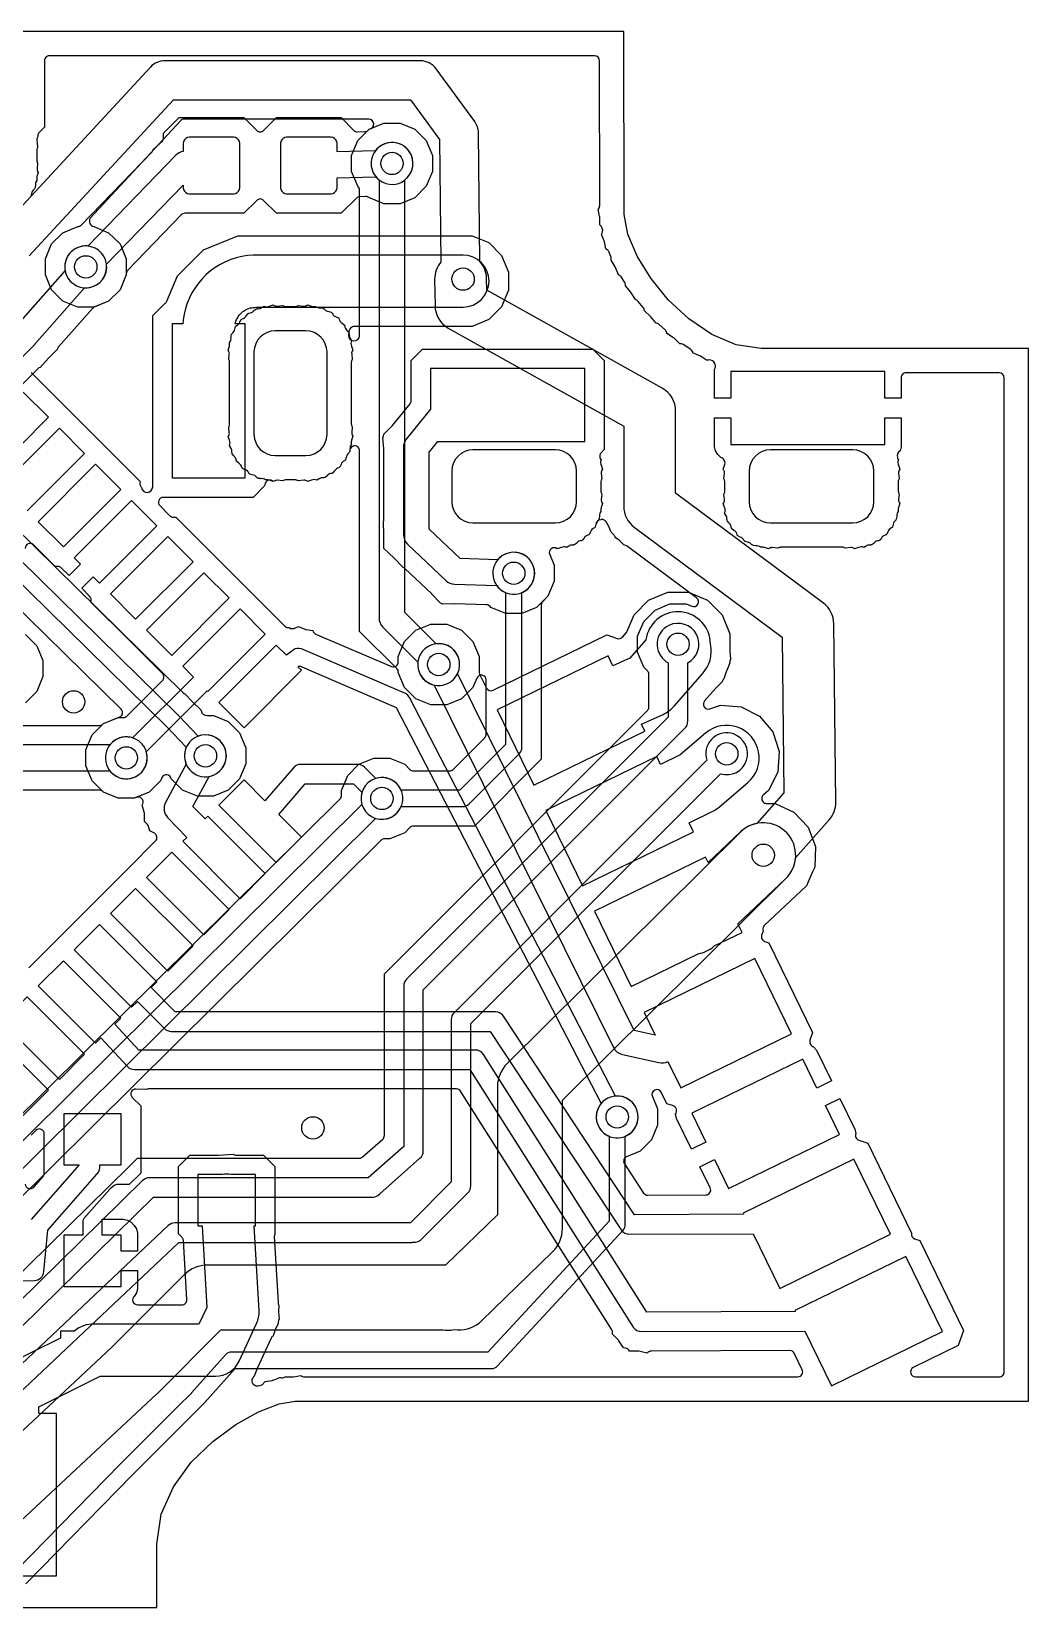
# Model space of a CAD drawing. Header units: millimetres. Extents: x 2.1 to 97.9, y 0.8 to 28.7.
# Drawn here: x 82.34 to 97.94, y 3.21 to 27.88 of the extents above; entities that cross this region are included whole.
import ezdxf

# ---------------------------------------------------------------- set-up
doc = ezdxf.new("R2010")
doc.units = ezdxf.units.MM

msp = doc.modelspace()

# ---------------------------------------------------------------- linework, layer by layer
at = {"layer": '16_copper'}
for points in [[(82.008, 4.417), (84.294, 6.55, 0.008653), (84.306, 6.562), (85.3, 7.557), (88.773, 7.557, 0.08496), (88.95, 7.562), (89.006, 7.557, 0.205831), (89.381, 7.7), (90.492, 8.78, 0.202682), (90.646, 9.144), (90.646, 11.155), (94.147, 14.625, 0.178637), (94.295, 14.944), (94.824, 15.542, 0.186004), (94.926, 15.816), (94.894, 18.61, 0.234156), (94.731, 18.932), (92.418, 20.651), (92.418, 21.939, 0.27164), (92.21, 22.294), (89.462, 23.831), (89.459, 24.011, 0.18119), (89.354, 24.276), (89.332, 26.292, 0.156244), (89.273, 26.469), (88.67, 27.294, 0.239349), (88.424, 27.419), (84.423, 27.419, 0.209053), (84.199, 27.321), (81.94, 24.879)], [(82.298, 24.368), (84.557, 26.81), (88.269, 26.81), (88.723, 26.188), (88.745, 24.269, 0.183212), (88.646, 23.999), (88.652, 23.584, 0.26752), (88.86, 23.236), (91.605, 21.701), (91.605, 20.447, 0.237155), (91.769, 20.121), (94.084, 18.4), (94.112, 15.963), (93.687, 15.483, 0.145292), (93.432, 15.347), (89.781, 11.727, 0.200048), (89.63, 11.367), (89.63, 9.359), (88.818, 8.569), (88.773, 8.572), (85.09, 8.572, 0.198912), (84.731, 8.424), (83.594, 7.287), (81.461, 5.296)], [(80.86, 9.623), (87.166, 15.87, 0.200134), (87.188, 15.924), (87.188, 16.001), (87.285, 16.233), (87.462, 16.411), (87.695, 16.507), (87.946, 16.507), (88.179, 16.411), (88.26, 16.329, 0.198912), (88.314, 16.307), (88.88, 16.307, 0.198912), (88.934, 16.329), (89.43, 16.825, 0.198912), (89.452, 16.879), (89.452, 17.729, 0.820685), (89.306, 17.758), (89.245, 17.612), (89.068, 17.435), (88.835, 17.338), (88.584, 17.338), (88.351, 17.435), (88.174, 17.612), (88.077, 17.845, 0.22615), (88.055, 17.907), (87.471, 18.49), (87.471, 21.317, 0.041318), (87.469, 21.335), (87.468, 21.338, 0.678902), (87.328, 21.351), (87.324, 21.345, 0.042569), (87.319, 21.325), (87.317, 21.307, 0.063294), (87.306, 21.288), (87.303, 21.282, 0.238218), (87.263, 21.213), (87.251, 21.175, 0.037858), (87.242, 21.166), (87.239, 21.161, 0.25016), (87.182, 21.099), (87.162, 21.062, 0.032549), (87.153, 21.055), (87.149, 21.051, 0.251036), (87.08, 21.001), (87.054, 20.97, 0.034084), (87.044, 20.965), (87.039, 20.961, 0.236104), (86.966, 20.927), (86.962, 20.925), (86.933, 20.9, 0.058939), (86.913, 20.895), (86.907, 20.893, 0.221755), (86.834, 20.873), (86.83, 20.871), (86.802, 20.856, 0.247962), (86.721, 20.855), (86.658, 20.836, 0.214045), (86.598, 20.854), (86.51, 20.845, 0.153768), (86.466, 20.859), (86.313, 20.859, 0.125832), (86.27, 20.845), (86.182, 20.854, 0.077497), (86.159, 20.852), (86.146, 20.848, 0.017751), (86.139, 20.845), (86.121, 20.836), (86.059, 20.855, 0.05903), (86.036, 20.859), (85.999, 20.859), (85.999, 20.859, 0.214408), (85.925, 20.879), (85.921, 20.88), (85.885, 20.884, 0.06352), (85.866, 20.895), (85.861, 20.898, 0.238604), (85.791, 20.939), (85.754, 20.951, 0.036974), (85.744, 20.959), (85.74, 20.962, 0.249817), (85.677, 21.02), (85.641, 21.039, 0.033111), (85.634, 21.048), (85.63, 21.052, 0.251537), (85.58, 21.121), (85.548, 21.147, 0.033696), (85.543, 21.158), (85.54, 21.162, 0.235506), (85.505, 21.235), (85.503, 21.239), (85.479, 21.268, 0.05977), (85.473, 21.288), (85.472, 21.294, 0.221674), (85.451, 21.367), (85.45, 21.371), (85.434, 21.4, 0.247955), (85.434, 21.48), (85.414, 21.543, 0.213959), (85.432, 21.604), (85.423, 21.691, 0.153873), (85.437, 21.735), (85.437, 22.699, 0.125832), (85.423, 22.742), (85.432, 22.83, 0.077497), (85.431, 22.854), (85.426, 22.866, 0.017751), (85.424, 22.873), (85.414, 22.891), (85.434, 22.954, 0.05903), (85.437, 22.976), (85.437, 23.013), (85.437, 23.013, 0.214408), (85.458, 23.087), (85.459, 23.091), (85.462, 23.127, 0.06352), (85.474, 23.146), (85.476, 23.151, 0.238604), (85.517, 23.221), (85.529, 23.259, 0.036974), (85.538, 23.268), (85.54, 23.272, 0.249817), (85.598, 23.335), (85.618, 23.371, 0.033426), (85.627, 23.378), (85.63, 23.382, 0.251566), (85.7, 23.433), (85.726, 23.464, 0.033889), (85.736, 23.469), (85.74, 23.472, 0.235158), (85.814, 23.507), (85.817, 23.509), (85.846, 23.533, 0.059823), (85.867, 23.539), (85.872, 23.541, 0.222467), (85.946, 23.561), (85.95, 23.562), (85.978, 23.578, 0.246904), (86.059, 23.578), (86.121, 23.598, 0.214266), (86.182, 23.58), (86.27, 23.589, 0.153768), (86.313, 23.575), (86.466, 23.575, 0.125832), (86.51, 23.589), (86.598, 23.58, 0.077612), (86.621, 23.581), (86.633, 23.586, 0.017918), (86.641, 23.588), (86.658, 23.598), (86.721, 23.578, 0.058552), (86.744, 23.575), (86.781, 23.575), (86.781, 23.575, 0.214191), (86.855, 23.555), (86.859, 23.553), (86.894, 23.55, 0.063019), (86.914, 23.539), (86.919, 23.536, 0.238193), (86.988, 23.495), (87.026, 23.483, 0.037453), (87.035, 23.475), (87.04, 23.472, 0.250452), (87.103, 23.414), (87.139, 23.394, 0.032335), (87.146, 23.385), (87.15, 23.382, 0.2511), (87.2, 23.313), (87.231, 23.287, 0.034827), (87.236, 23.276), (87.24, 23.272, 0.235235), (87.274, 23.199), (87.277, 23.195), (87.301, 23.166), (87.301, 23.16), (87.303, 23.156, 0.967683), (87.463, 23.083), (87.466, 23.09, 0.092224), (87.471, 23.117), (87.471, 25.395, 0.193334), (87.443, 25.455), (87.347, 25.687), (87.347, 25.939), (87.443, 26.171), (87.621, 26.349, 0.963385), (87.615, 26.505), (84.723, 26.505, 0.209049), (84.667, 26.48), (83.255, 24.954, 0.547467), (83.311, 24.826), (83.543, 24.729), (83.721, 24.552), (83.817, 24.319), (83.817, 24.068), (83.721, 23.835), (83.543, 23.658), (83.317, 23.564, 0.114276), (83.289, 23.544), (82.76, 22.944, 0.12321), (82.741, 22.904), (82.605, 22.768, 0.015606), (82.601, 22.764), (82.473, 22.619, 0.144011), (82.436, 22.599), (81.744, 21.908)], [(81.678, 22.272), (82.376, 22.97, 0.015606), (82.385, 22.98), (83.167, 23.866, 0.994589), (83.206, 24.521), (83.164, 24.521, 0.447928), (82.862, 24.135), (82.084, 23.253)], [(77.653, 23.673), (84.46, 16.993), (84.759, 16.675), (84.748, 16.647), (84.736, 16.606), (84.731, 16.563), (84.731, 16.52), (84.736, 16.478), (84.748, 16.436), (84.764, 16.397), (84.785, 16.359), (84.812, 16.325), (84.842, 16.295), (84.876, 16.269), (84.913, 16.247), (84.953, 16.231), (84.994, 16.22), (85.037, 16.214), (85.08, 16.214), (85.122, 16.22, 1), (84.994, 16.864), (84.953, 16.852), (84.944, 16.849), (84.643, 17.169, 0.009915), (84.639, 17.172), (77.794, 23.89, 0.196161)], [(79.927, 17.018), (83.402, 17.018, 0.193334), (83.462, 17.046), (83.699, 17.144, 0.609915), (83.739, 17.273), (77.55, 23.346, 0.19616)], [(80.383, 21.777), (84.711, 17.529, 0.095751), (84.738, 17.512), (84.858, 17.385, 0.009919), (84.86, 17.383), (84.985, 17.26), (84.986, 17.256), (84.989, 17.25, 0.413138), (85.089, 17.174), (85.184, 17.174), (85.416, 17.078), (85.594, 16.9), (85.69, 16.668), (85.69, 16.416), (85.594, 16.184), (85.416, 16.006), (85.184, 15.91), (84.932, 15.91), (84.7, 16.006), (84.522, 16.184, 0.734232), (84.377, 16.201), (84.375, 16.199), (84.356, 16.152), (84.178, 15.974), (83.946, 15.878), (83.694, 15.878), (83.462, 15.974, 0.226138), (83.402, 16.002), (80.379, 16.002, 0.198912)], [(80.711, 7.022), (83.859, 10.11, 0.002421), (83.859, 10.11), (83.993, 10.244), (84.183, 10.243, 0.00242), (84.183, 10.243), (87.463, 10.243, 0.182274), (87.514, 10.262), (87.833, 10.542, 0.215657), (87.859, 10.599), (87.859, 13.131), (91.976, 17.249, 0.198912), (91.999, 17.302), (91.999, 17.82, 0.198912), (91.976, 17.873), (91.92, 17.93), (91.824, 18.162), (91.824, 18.414), (91.92, 18.646), (92.098, 18.824), (92.33, 18.92), (92.582, 18.92), (92.671, 18.883, 0.883673), (92.746, 19.015), (91.665, 19.818), (91.659, 19.822), (91.649, 19.827), (91.609, 19.844), (91.549, 19.903, 0.036518), (91.541, 19.911), (91.474, 19.961, 0.157457), (91.446, 20.004), (91.44, 20.013), (91.409, 20.044), (91.376, 20.122, 0.036514), (91.371, 20.132), (91.329, 20.202, 0.294765), (91.255, 20.239), (91.247, 20.237, 0.343026), (91.169, 20.16), (91.158, 20.122, 0.037453), (91.149, 20.113), (91.146, 20.108, 0.250452), (91.088, 20.045), (91.068, 20.009, 0.032335), (91.06, 20.002), (91.056, 19.998, 0.2511), (90.987, 19.948), (90.961, 19.917, 0.034827), (90.95, 19.912), (90.946, 19.908, 0.235235), (90.873, 19.874), (90.87, 19.872), (90.84, 19.847, 0.059806), (90.82, 19.842), (90.814, 19.84, 0.222467), (90.741, 19.82), (90.737, 19.818), (90.708, 19.803, 0.246904), (90.628, 19.802), (90.565, 19.783, 0.773228), (90.447, 19.693), (90.516, 19.525), (90.516, 19.273), (90.42, 19.041), (90.338, 18.959, 0.198912), (90.316, 18.905), (90.316, 16.49), (89.269, 15.443), (88.314, 15.443, 0.198912), (88.26, 15.421), (88.179, 15.339), (87.946, 15.243), (87.863, 15.243, 0.197692), (87.81, 15.221), (81.349, 8.82, 0.001174)], [(81.133, 9.036), (87.722, 15.563, 0.387541), (88.122, 15.748), (89.091, 15.748, 0.198912), (89.18, 15.785), (89.974, 16.579, 0.198912), (90.011, 16.669), (90.011, 19.097, 0.965066), (89.779, 19.71), (89.739, 19.694, 0.642766), (89.757, 19.097), (89.757, 16.721), (89.038, 16.002), (88.122, 16.002, 0.950487), (87.507, 15.779), (80.963, 9.296)], [(80.979, 6.432), (84.243, 9.633), (87.649, 9.633, 0.236694), (87.786, 9.689), (88.416, 10.244, 0.215657), (88.468, 10.358), (88.468, 12.878), (92.564, 16.974, 0.198912), (92.608, 17.082), (92.608, 17.998, 0.987272), (92.311, 18.582), (92.274, 18.561, 0.568841), (92.304, 17.998), (92.304, 17.145), (88.208, 13.049, 0.198912), (88.163, 12.941), (88.163, 10.427), (87.607, 9.938), (84.181, 9.938, 0.196393), (84.074, 9.894), (80.811, 6.694)], [(80.221, 16.307), (83.563, 16.307, 0.960575), (84.093, 16.692), (84.067, 16.726, 0.46839), (83.563, 16.713), (80.137, 16.713, 0.198912)], [(81.385, 5.858), (84.642, 8.928), (88.286, 8.928, 0.001722), (88.287, 8.928), (88.302, 8.93, 0.269012), (88.456, 8.993), (89.167, 9.703, 0.198912), (89.211, 9.811), (89.211, 12.351), (93.121, 16.261, 0.987272), (93.323, 16.884), (93.282, 16.895, 0.568843), (92.905, 16.476), (88.951, 12.522, 0.198912), (88.906, 12.414), (88.906, 9.874), (88.267, 9.234), (88.262, 9.233), (84.582, 9.233, 0.191205), (84.477, 9.191), (81.22, 6.121)], [(82.248, 3.582), (83.91, 5.282), (84.81, 6.183), (85.025, 6.395, 0.052217), (85.042, 6.416), (85.525, 6.956), (89.535, 6.953, 0.209193), (89.628, 6.994), (91.597, 9.121, 0.188863), (91.63, 9.207), (91.63, 10.588, 0.965066), (91.398, 11.201), (91.358, 11.185, 0.642766), (91.377, 10.588), (91.377, 9.257), (89.48, 7.207), (85.468, 7.21, 0.213765), (85.373, 7.168), (84.841, 6.572, 0.017637), (84.836, 6.565), (84.631, 6.363, 0.001353), (84.631, 6.362), (83.73, 5.462, 0.00281), (83.729, 5.461), (82.103, 3.798)]]:
    msp.add_lwpolyline(points, format="xyb", dxfattribs=at)
msp.add_lwpolyline([(88.774, 17.649, 0.960569), (88.672, 18.296), (88.182, 18.785), (88.182, 25.556, 0.960575), (87.797, 26.086), (87.763, 26.059, 0.46839), (87.776, 25.556), (87.776, 18.701, 0.198912), (87.836, 18.557), (88.384, 18.008), (88.382, 17.992), (88.382, 17.949), (88.388, 17.906), (88.399, 17.865), (88.415, 17.825), (88.437, 17.788), (88.463, 17.754), (88.493, 17.724), (88.527, 17.698), (88.564, 17.676), (88.604, 17.66), (88.645, 17.649), (88.688, 17.643), (88.731, 17.643)], format="xyb", close=True, dxfattribs=at)
msp.add_lwpolyline([(82.241, 18.443), (82.419, 18.265), (82.515, 18.033), (82.515, 17.781), (82.419, 17.549), (82.241, 17.371)], dxfattribs=at)
at = {"layer": '1_copper'}
for points in [[(82.332, 22.54), (84.037, 20.835, 0.297596), (84.054, 20.748), (84.059, 20.741, 0.946271), (84.233, 20.752), (84.233, 23.431), (84.421, 23.619, 0.17158), (84.455, 23.656), (84.619, 24.052), (85.028, 24.461), (85.563, 24.682), (89.232, 24.682), (89.493, 24.574), (89.693, 24.374), (89.802, 24.113), (89.802, 23.83), (89.693, 23.568), (89.493, 23.368), (89.232, 23.26), (87.377, 23.26, 0.434664), (87.306, 23.145), (87.308, 23.14, 0.222455), (87.328, 23.066), (87.33, 23.062), (87.345, 23.034, 0.246904), (87.346, 22.954), (87.365, 22.891, 0.214284), (87.348, 22.83), (87.357, 22.742, 0.153761), (87.342, 22.699), (87.342, 21.735, 0.125869), (87.357, 21.691), (87.348, 21.604, 0.077634), (87.349, 21.58), (87.353, 21.568, 0.017617), (87.356, 21.561), (87.365, 21.543), (87.346, 21.48, 0.058552), (87.342, 21.458), (87.342, 21.42), (87.343, 21.42, 0.214321), (87.322, 21.347), (87.321, 21.342), (87.317, 21.307, 0.063294), (87.306, 21.288), (87.303, 21.282, 0.238218), (87.263, 21.213), (87.251, 21.175, 0.037858), (87.242, 21.166), (87.239, 21.161, 0.25016), (87.182, 21.099), (87.162, 21.062, 0.032549), (87.153, 21.055), (87.149, 21.051, 0.251036), (87.08, 21.001), (87.054, 20.97, 0.034084), (87.044, 20.965), (87.039, 20.961, 0.236104), (86.966, 20.927), (86.962, 20.925), (86.933, 20.9, 0.058939), (86.913, 20.895), (86.907, 20.893, 0.221755), (86.834, 20.873), (86.83, 20.871), (86.802, 20.856, 0.247962), (86.721, 20.855), (86.658, 20.836, 0.214045), (86.598, 20.854), (86.51, 20.845, 0.153768), (86.466, 20.859), (86.313, 20.859, 0.125832), (86.27, 20.845), (86.182, 20.854, 0.077497), (86.159, 20.852), (86.146, 20.848, 0.017751), (86.139, 20.845), (86.121, 20.836, 0.495751), (85.995, 20.811), (85.993, 20.807, 0.106582), (85.985, 20.765), (85.807, 20.587), (84.398, 20.587, 0.668179), (84.344, 20.457), (84.501, 20.3, 0.198912), (84.555, 20.277), (84.595, 20.277), (85.757, 19.116), (86.303, 18.569, 0.212625), (86.365, 18.548), (86.37, 18.549, 0.305777), (86.47, 18.546), (86.516, 18.565), (86.613, 18.523, 0.071824), (86.634, 18.518), (86.739, 18.505, 0.27526), (86.799, 18.443), (87.971, 17.94, 0.538548), (88.077, 18.011), (88.077, 18.096), (88.174, 18.329), (88.351, 18.506), (88.584, 18.603), (88.835, 18.603), (89.068, 18.506), (89.245, 18.329), (89.342, 18.096), (89.342, 17.856, 0.115342), (89.35, 17.822), (89.458, 17.602, 0.412587), (89.56, 17.567), (91.34, 18.435), (91.504, 18.379, 0.30485), (91.586, 18.401), (91.648, 18.472, 0.081717), (91.661, 18.493), (91.767, 18.748), (91.996, 18.977), (92.294, 19.101), (92.618, 19.101), (92.916, 18.977), (93.145, 18.748), (93.269, 18.45), (93.269, 18.191, 0.016644), (93.269, 18.186), (93.278, 18.054, 0.152696), (93.269, 17.999), (93.218, 17.877, 0.016652), (93.216, 17.873), (93.174, 17.747, 0.152703), (93.145, 17.701), (93.052, 17.607, 0.016645), (93.048, 17.603), (92.871, 17.401, 0.762396), (92.952, 17.278), (93.119, 17.333), (93.442, 17.308), (93.73, 17.162), (93.94, 16.916), (94.041, 16.609), (94.016, 16.286), (93.87, 15.998), (93.792, 15.932, 0.685384), (93.84, 15.798), (93.975, 15.794), (94.27, 15.661), (94.492, 15.426), (94.607, 15.124), (94.597, 14.8), (94.563, 14.724), (94.563, 14.724), (94.563, 14.724), (94.465, 14.505), (93.805, 13.884, 0.033424), (93.799, 13.877), (93.796, 13.872, 0.199941), (93.788, 13.8), (93.765, 13.735, 0.414229), (93.813, 13.638), (93.877, 13.616), (94.562, 12.212), (94.521, 12.092, 0.218351), (94.527, 12.029), (94.531, 12.024, 0.163121), (94.578, 11.986), (94.621, 11.935), (94.856, 11.454), (94.628, 11.342), (94.408, 11.794), (92.673, 10.948), (92.893, 10.496), (92.665, 10.385), (92.43, 10.867), (92.417, 10.932, 0.531861), (92.37, 11.067), (92.279, 11.098), (92.193, 11.276, 0.969927), (92.054, 11.213), (92.136, 11.016), (92.136, 10.764), (92.039, 10.532), (91.862, 10.354), (91.651, 10.267, 0.471238), (91.617, 10.155), (91.917, 9.7, 0.253148), (91.981, 9.666), (92.892, 9.67, 0.552887), (92.96, 9.779), (92.799, 10.111), (93.027, 10.222), (93.247, 9.771), (94.982, 10.617), (94.762, 11.068), (94.99, 11.18), (95.225, 10.698), (95.238, 10.632, 0.440618), (95.287, 10.527), (95.427, 10.479), (96.112, 9.074, 0.393054), (96.16, 8.982), (96.239, 8.955), (96.924, 7.551), (96.842, 7.312), (96.139, 6.969, 0.795438), (96.172, 6.824), (97.485, 6.824, 0.414214), (97.561, 6.9), (97.561, 22.458, 0.414009), (97.485, 22.534), (96.025, 22.535, 0.414418), (95.948, 22.459), (95.948, 22.137), (95.695, 22.137), (95.695, 22.556), (93.282, 22.556), (93.282, 22.137), (93.027, 22.137), (93.027, 22.59, 0.271872), (93.036, 22.672), (93.032, 22.681, 0.331849), (92.94, 22.737), (92.928, 22.736, 0.067955), (92.901, 22.732), (92.807, 22.796, 0.048355), (92.794, 22.803), (92.69, 22.847, 0.210145), (92.655, 22.899), (92.537, 22.979, 0.017212), (92.532, 22.982), (92.524, 22.985, 0.108147), (92.482, 22.992), (92.393, 23.076, 0.03869), (92.384, 23.083), (92.282, 23.152, 0.188105), (92.258, 23.201), (92.157, 23.295), (92.154, 23.297, 0.127299), (92.109, 23.316), (92.029, 23.414, 0.033709), (92.022, 23.421), (91.929, 23.508, 0.176258), (91.912, 23.557), (91.832, 23.654, 0.134855), (91.788, 23.681), (91.721, 23.789, 0.033323), (91.715, 23.797), (91.634, 23.896, 0.175316), (91.624, 23.947), (91.568, 24.037, 0.017434), (91.565, 24.042), (91.559, 24.048, 0.107861), (91.524, 24.071), (91.476, 24.184, 0.038488), (91.471, 24.194), (91.407, 24.299, 0.187623), (91.405, 24.354), (91.372, 24.432, 0.075114), (91.36, 24.451), (91.346, 24.463, 0.062811), (91.326, 24.478), (91.305, 24.585, 0.05265), (91.301, 24.601), (91.258, 24.702, 0.073898), (91.267, 24.723), (91.267, 24.724, 0.300179), (91.257, 24.823), (91.256, 24.824, 0.094018), (91.231, 24.854), (91.231, 24.969, 0.046644), (91.229, 24.983), (91.208, 25.096, 0.206367), (91.23, 25.153), (91.226, 27.42, 0.413601), (91.149, 27.496), (82.613, 27.496, 0.414214), (82.537, 27.42), (82.537, 26.381), (82.455, 26.299, 0.174944), (82.434, 26.252), (82.433, 26.243, 0.008145), (82.433, 26.24), (82.435, 26.232, 0.249575), (82.423, 26.147), (82.432, 26.059, 0.153768), (82.418, 26.016), (82.418, 25.863, 0.125832), (82.432, 25.819), (82.423, 25.732, 0.077476), (82.424, 25.708), (82.429, 25.696, 0.017639), (82.431, 25.688), (82.441, 25.671), (82.421, 25.608, 0.05903), (82.418, 25.585), (82.418, 25.549), (82.418, 25.548, 0.214408), (82.397, 25.475), (82.396, 25.471), (82.393, 25.435, 0.06352), (82.381, 25.416), (82.379, 25.41, 0.238611), (82.338, 25.341), (82.326, 25.303, 0.037022)], [(82.293, 13.226), (82.678, 13.611), (83.862, 14.795), (83.862, 14.795), (84.277, 15.209, 0.502399), (84.259, 15.33), (84.188, 15.369), (84.168, 15.435, 0.11921), (84.15, 15.466), (84.102, 15.516), (84.104, 15.635, 0.077873), (84.101, 15.658), (84.067, 15.772, 0.671715), (83.997, 15.896), (83.993, 15.895, 0.133011), (83.946, 15.878), (83.694, 15.878), (83.462, 15.974), (83.284, 16.152), (83.188, 16.384), (83.188, 16.636), (83.284, 16.868), (83.462, 17.046), (83.694, 17.142), (83.774, 17.142, 0.198912), (83.828, 17.165), (84.385, 17.721, 0.414214), (84.385, 17.829), (83.862, 18.352), (83.266, 18.948, 0.329083), (83.243, 19.042), (83.122, 19.164), (83.301, 19.344), (83.4, 19.245), (84.298, 20.143), (83.903, 20.538), (83.005, 19.64), (83.104, 19.541), (82.924, 19.362), (82.802, 19.484, 0.198912), (82.748, 19.506), (82.708, 19.506), (82.369, 19.845, 0.682935), (82.239, 19.788)], [(80.648, 8.293), (82.382, 8.331, 0.381595), (82.53, 8.47), (82.589, 9.119), (83.36, 9.993, 0.254776), (83.404, 10.139), (83.74, 10.139), (83.74, 10.939), (82.84, 10.939), (82.84, 10.139), (83.082, 10.139), (82.328, 9.283, 0.159307)], [(82.239, 9.841, 0.673628), (82.372, 9.794), (82.516, 9.957, 0.182627), (82.535, 10.008), (82.535, 10.626, 0.668179), (82.405, 10.68), (82.332, 10.607)], [(81.356, 3.711), (82.728, 3.711), (82.728, 6.251), (82.448, 6.251), (82.448, 6.353), (83.411, 6.833), (85.217, 6.833, 0.292059), (85.586, 7.068), (85.86, 7.66, 0.123602), (85.897, 7.854), (85.82, 9.189), (85.84, 9.189), (85.84, 9.989), (85.459, 9.989, 0.084687), (85.323, 9.989), (84.94, 9.989), (84.94, 9.189), (85.006, 9.189), (85.08, 7.909), (84.957, 7.645), (83.315, 7.645, 0.202771), (83.006, 7.539), (82.79, 7.539), (82.79, 7.431), (81.861, 6.968, 0.284333)]]:
    msp.add_lwpolyline(points, format="xyb", dxfattribs=at)
for points in [[(83.059, 23.561), (82.827, 23.658), (82.649, 23.835), (82.553, 24.068), (82.553, 24.319), (82.649, 24.552), (82.827, 24.729), (83.06, 24.826, 0.195354), (83.113, 24.849), (84.222, 25.995, 0.12308), (84.242, 26.033), (84.379, 26.158, 0.210928), (84.404, 26.214), (84.404, 26.287), (84.648, 26.53), (85.659, 26.53), (85.862, 26.328, 0.414214), (85.969, 26.328), (86.172, 26.53), (87.183, 26.53), (87.383, 26.33, 0.205252), (87.439, 26.308), (87.553, 26.311, 0.049851), (87.568, 26.312), (87.571, 26.314, 0.165245), (87.621, 26.349), (87.853, 26.445), (88.105, 26.445), (88.337, 26.349), (88.515, 26.171), (88.611, 25.939), (88.611, 25.687), (88.515, 25.455), (88.337, 25.277), (88.105, 25.181), (87.853, 25.181), (87.618, 25.278, 0.171998), (87.57, 25.295), (87.473, 25.292, 0.192578), (87.421, 25.27), (87.183, 25.032), (86.172, 25.032), (85.969, 25.234, 0.414214), (85.862, 25.234), (85.659, 25.032), (84.736, 25.032, 0.203091), (84.681, 25.009), (83.839, 24.138), (83.834, 24.132, 0.185029), (83.817, 24.068), (83.721, 23.835), (83.543, 23.658), (83.311, 23.561)], [(83.249, 23.872, 0.395458), (83.51, 24.237), (84.709, 25.475), (84.709, 25.433), (84.717, 25.405), (84.731, 25.379), (84.752, 25.359), (84.777, 25.344), (84.805, 25.337), (85.502, 25.337), (85.53, 25.344), (85.555, 25.359), (85.576, 25.379), (85.59, 25.405), (85.598, 25.433), (85.598, 26.129), (85.59, 26.157), (85.576, 26.183), (85.555, 26.203), (85.53, 26.218), (85.502, 26.226), (84.805, 26.226), (84.777, 26.218), (84.752, 26.203), (84.731, 26.183), (84.717, 26.157), (84.709, 26.129), (84.709, 26, 0.162471), (84.595, 25.941), (83.218, 24.519), (83.206, 24.521), (83.164, 24.521), (83.121, 24.515), (83.08, 24.504), (83.04, 24.488), (83.003, 24.466), (82.969, 24.44), (82.938, 24.41), (82.912, 24.376), (82.891, 24.339), (82.874, 24.299), (82.863, 24.258), (82.858, 24.215), (82.858, 24.172), (82.863, 24.129), (82.874, 24.088), (82.891, 24.048), (82.912, 24.011), (82.938, 23.977), (82.969, 23.947), (83.003, 23.921), (83.04, 23.899), (83.08, 23.883), (83.121, 23.872), (83.164, 23.866), (83.206, 23.866)], [(87.054, 25.344), (87.079, 25.359), (87.1, 25.379), (87.114, 25.405), (87.122, 25.433), (87.122, 25.589), (87.727, 25.603, 0.949164), (88.252, 25.995), (88.226, 26.029, 0.475826), (87.718, 26.01), (87.122, 25.995), (87.122, 26.129), (87.114, 26.157), (87.1, 26.183), (87.079, 26.203), (87.054, 26.218), (87.026, 26.226), (86.329, 26.226), (86.301, 26.218), (86.276, 26.203), (86.255, 26.183), (86.241, 26.157), (86.233, 26.129), (86.233, 25.433), (86.241, 25.405), (86.255, 25.379), (86.276, 25.359), (86.301, 25.344), (86.329, 25.337), (87.026, 25.337)], [(85.717, 24.371), (85.628, 24.356), (85.54, 24.335), (85.454, 24.307), (85.37, 24.273), (85.29, 24.232), (85.213, 24.185), (85.14, 24.132), (85.071, 24.073), (85.007, 24.009), (84.949, 23.94), (84.896, 23.867), (84.848, 23.79), (84.807, 23.71), (84.773, 23.626), (84.745, 23.54), (84.724, 23.453), (84.71, 23.363), (84.705, 23.305), (84.538, 23.305), (84.538, 20.892), (85.681, 20.892), (85.681, 23.305), (85.524, 23.305), (85.528, 23.32), (85.536, 23.345), (85.546, 23.369), (85.558, 23.393), (85.572, 23.415), (85.588, 23.437), (85.605, 23.457), (85.624, 23.475), (85.644, 23.493), (85.665, 23.508), (85.688, 23.522), (85.711, 23.534), (85.735, 23.544), (85.761, 23.552, 0.053721), (85.852, 23.565), (89.091, 23.565, 1), (89.091, 24.378), (85.807, 24.378)], [(89.758, 18.767), (89.526, 18.863, 0.284707), (89.455, 18.906), (88.964, 18.923, 0.015372), (88.959, 18.923), (88.765, 18.917, 0.089931), (88.737, 18.93), (88.604, 19.071, 0.015373), (88.601, 19.075), (88.18, 19.474, 0.085926), (88.156, 19.488), (88.007, 19.638, 0.006758), (88.005, 19.639), (87.852, 19.784), (87.852, 19.995, 0.006757), (87.852, 19.997), (87.847, 20.208, 0.085602), (87.852, 20.235), (87.852, 21.337, 0.026219), (87.852, 21.345), (87.833, 21.524), (87.835, 21.527), (87.838, 21.531, 0.130117), (87.852, 21.578), (87.979, 21.705, 0.026226), (87.985, 21.711), (88.261, 22.052, 0.17179), (88.278, 22.1), (88.278, 22.73), (88.456, 22.908), (91.122, 22.908), (91.3, 22.73), (91.3, 21.334), (91.252, 21.285, 0.294753), (91.234, 21.205), (91.237, 21.2), (91.238, 21.195), (91.252, 21.17, 0.247962), (91.253, 21.089), (91.272, 21.027, 0.213959), (91.254, 20.966), (91.263, 20.878, 0.153873), (91.249, 20.835), (91.249, 20.682, 0.125832), (91.263, 20.638), (91.254, 20.551, 0.077612), (91.256, 20.527), (91.26, 20.515, 0.017918), (91.263, 20.507), (91.272, 20.49), (91.253, 20.427, 0.058552), (91.249, 20.404), (91.249, 20.367), (91.249, 20.367, 0.214191), (91.229, 20.294), (91.228, 20.289), (91.224, 20.254, 0.063019), (91.213, 20.235), (91.21, 20.229, 0.238193), (91.169, 20.16), (91.158, 20.122, 0.037453), (91.149, 20.113), (91.146, 20.108, 0.250452), (91.088, 20.045), (91.068, 20.009, 0.032335), (91.06, 20.002), (91.056, 19.998, 0.2511), (90.987, 19.948), (90.961, 19.917, 0.034827), (90.95, 19.912), (90.946, 19.908, 0.235235), (90.873, 19.874), (90.87, 19.872), (90.84, 19.847, 0.059806), (90.82, 19.842), (90.814, 19.84, 0.222467), (90.741, 19.82), (90.737, 19.818), (90.708, 19.803, 0.246904), (90.628, 19.802), (90.565, 19.783, 0.773228), (90.447, 19.693), (90.516, 19.525), (90.516, 19.273), (90.42, 19.041), (90.242, 18.863), (90.01, 18.767)], [(89.948, 19.077, 1), (89.82, 19.721), (89.779, 19.71, 0.135941), (89.634, 19.611), (89.047, 19.631), (88.563, 20.09), (88.563, 21.296), (88.697, 21.46), (90.996, 21.46), (90.996, 22.604), (88.583, 22.604), (88.583, 21.965), (88.202, 21.496, 0.17179), (88.157, 21.368), (88.157, 20.003, 0.205943), (88.221, 19.855), (88.824, 19.283, 0.18298), (88.956, 19.228), (89.621, 19.205), (89.638, 19.183), (89.668, 19.153), (89.702, 19.126), (89.739, 19.105), (89.779, 19.089), (89.82, 19.077), (89.863, 19.072), (89.906, 19.072)], [(93.809, 19.802, 0.05903), (93.786, 19.806), (93.749, 19.806), (93.749, 19.806, 0.214408), (93.676, 19.826), (93.671, 19.827), (93.635, 19.831, 0.06352), (93.616, 19.842), (93.611, 19.845, 0.238632), (93.541, 19.886), (93.504, 19.897, 0.037408), (93.494, 19.906), (93.49, 19.909, 0.249847), (93.427, 19.966), (93.391, 19.986, 0.033531), (93.384, 19.995), (93.38, 19.999, 0.251044), (93.33, 20.068), (93.298, 20.094, 0.034084), (93.293, 20.105), (93.29, 20.109, 0.236104), (93.255, 20.182), (93.253, 20.186), (93.229, 20.215, 0.058939), (93.223, 20.235), (93.221, 20.241, 0.221755), (93.201, 20.314), (93.2, 20.318), (93.185, 20.346, 0.247962), (93.184, 20.427), (93.165, 20.49, 0.214045), (93.182, 20.551), (93.173, 20.638, 0.153768), (93.187, 20.682), (93.187, 20.835, 0.125869), (93.173, 20.878), (93.182, 20.966, 0.077634), (93.181, 20.989), (93.176, 21.002, 0.017767), (93.174, 21.009), (93.165, 21.027), (93.184, 21.089, 0.255494), (93.179, 21.166), (93.177, 21.169, 0.181788), (93.126, 21.21), (93.078, 21.258), (93.045, 21.315), (93.027, 21.38), (93.027, 21.833), (93.282, 21.833), (93.282, 21.414), (95.695, 21.414), (95.695, 21.833), (95.948, 21.833), (95.948, 21.38), (95.931, 21.315, 0.354097), (95.89, 21.211), (95.891, 21.205), (95.892, 21.201), (95.893, 21.196, 0.021122), (95.898, 21.185), (95.906, 21.17, 0.247962), (95.907, 21.089), (95.926, 21.027, 0.213959), (95.909, 20.966), (95.918, 20.878, 0.153873), (95.903, 20.835), (95.903, 20.682, 0.125832), (95.918, 20.638), (95.909, 20.551, 0.077612), (95.91, 20.527), (95.914, 20.515, 0.017918), (95.917, 20.507), (95.926, 20.49), (95.907, 20.427, 0.058552), (95.903, 20.404), (95.903, 20.367), (95.903, 20.367, 0.214191), (95.883, 20.294), (95.882, 20.289), (95.878, 20.254, 0.063019), (95.867, 20.235), (95.864, 20.229, 0.238193), (95.824, 20.16), (95.812, 20.122, 0.037453), (95.803, 20.113), (95.8, 20.108, 0.250452), (95.742, 20.045), (95.722, 20.009, 0.031668), (95.714, 20.002), (95.71, 19.998, 0.251101), (95.641, 19.948), (95.615, 19.917, 0.034571), (95.605, 19.912), (95.6, 19.908, 0.235557), (95.527, 19.874), (95.524, 19.871), (95.494, 19.847, 0.059823), (95.474, 19.842), (95.468, 19.84, 0.221771), (95.395, 19.82), (95.391, 19.818), (95.363, 19.803, 0.247962), (95.282, 19.802), (95.219, 19.783, 0.213959), (95.159, 19.8), (95.071, 19.791, 0.153873), (95.027, 19.806), (94.063, 19.806, 0.125832), (94.02, 19.791), (93.932, 19.8, 0.077497), (93.909, 19.799), (93.896, 19.795, 0.017751), (93.889, 19.792), (93.871, 19.783)], [(83.884, 16.188, 0.445397), (84.133, 16.607), (85.085, 17.56), (85.097, 17.548), (85.995, 18.446), (85.6, 18.841), (84.702, 17.943), (84.87, 17.775), (83.917, 16.823), (83.884, 16.832), (83.841, 16.837), (83.799, 16.837), (83.756, 16.832), (83.715, 16.821), (83.675, 16.804), (83.638, 16.783), (83.604, 16.757), (83.573, 16.726), (83.547, 16.692), (83.526, 16.655), (83.509, 16.615), (83.498, 16.574), (83.493, 16.531), (83.493, 16.489), (83.498, 16.446), (83.509, 16.405), (83.526, 16.365), (83.547, 16.328), (83.573, 16.294), (83.604, 16.263), (83.638, 16.237), (83.675, 16.216), (83.715, 16.199), (83.756, 16.188), (83.799, 16.183), (83.841, 16.183)], [(91.934, 16.929), (91.882, 17.036), (92.221, 17.19, 0.106933), (92.394, 17.318), (92.838, 17.826, 0.245727), (92.964, 18.288), (92.961, 18.344, 0.882794), (91.953, 18.358), (91.702, 18.07), (91.436, 17.95), (91.36, 18.106), (89.625, 17.26), (90.199, 16.082)], [(91.568, 10.568, 0.943176), (91.477, 11.217), (88.251, 17.457, 0.173805), (88.188, 17.516), (86.56, 18.214, 0.274569), (86.431, 18.197), (86.326, 18.115), (86.166, 18.276), (85.268, 17.377), (85.663, 16.982), (86.561, 17.88), (86.507, 17.934), (86.529, 17.951), (88.046, 17.3), (91.252, 11.1), (91.231, 11.073), (91.209, 11.035), (91.193, 10.996), (91.182, 10.954), (91.176, 10.912), (91.176, 10.869), (91.182, 10.826), (91.193, 10.785), (91.209, 10.745), (91.231, 10.708), (91.257, 10.674), (91.287, 10.644), (91.321, 10.617), (91.358, 10.596), (91.398, 10.58), (91.439, 10.568), (91.482, 10.563), (91.525, 10.563)], [(94.233, 12.191), (93.659, 13.369), (91.924, 12.523), (92.096, 12.17), (91.77, 12.242), (89.006, 17.83, 0.992399), (88.415, 18.116), (88.399, 18.076, 0.449246), (88.641, 17.65), (91.448, 11.975, 0.226977), (91.586, 11.867), (92.158, 11.74, 0.177721), (92.297, 11.758), (92.498, 11.345)], [(92.696, 15.354), (92.629, 15.491), (92.999, 15.674, 0.062358), (93.104, 15.743), (93.549, 16.124, 1), (92.887, 16.896), (92.491, 16.556), (92.184, 16.404), (92.122, 16.531), (90.387, 15.685), (90.961, 14.508)], [(85.995, 14.701), (85.097, 15.599), (85.052, 15.554), (84.863, 15.75), (85.115, 16.219, 0.946735), (85.037, 16.869), (84.994, 16.864, 0.47746), (84.758, 16.412), (84.435, 15.813, 0.325832), (84.467, 15.575), (84.765, 15.266), (84.702, 15.204), (85.6, 14.306)], [(86.561, 15.267), (86.205, 15.622), (86.62, 16.104), (87.376, 16.104), (87.508, 15.972, 0.987272), (88.131, 15.77), (88.142, 15.811, 0.568843), (87.723, 16.188), (87.547, 16.364, 0.198912), (87.44, 16.408), (86.55, 16.408, 0.218176), (86.435, 16.356), (85.989, 15.838), (85.663, 16.165), (85.268, 15.77), (86.166, 14.871)], [(92.772, 13.444, 0.140087), (93.023, 13.567), (93.458, 13.779), (93.392, 13.914), (94.138, 14.616, 1), (93.441, 15.356), (92.926, 14.87), (92.884, 14.956), (91.149, 14.11), (91.723, 12.933)], [(95.782, 9.055), (95.208, 10.232), (93.473, 9.386), (93.482, 9.368), (91.776, 9.36), (89.726, 12.466, 0.251997), (89.599, 12.535), (84.587, 12.535), (84.208, 12.914), (84.298, 13.004), (83.4, 13.902), (83.005, 13.507), (83.903, 12.609), (83.993, 12.699), (84.417, 12.275, 0.198912), (84.524, 12.23), (89.516, 12.23), (91.567, 9.124, 0.253148), (91.695, 9.055), (93.63, 9.063), (94.047, 8.208)], [(83.167, 11.873), (82.269, 12.771), (82.178, 12.68), (81.834, 13.024, 0.965066), (81.237, 13.293), (81.22, 13.253, 0.642766), (81.655, 12.844), (81.999, 12.5), (81.874, 12.375), (82.772, 11.477)], [(96.595, 7.531), (96.021, 8.708), (94.286, 7.862), (94.295, 7.845), (91.968, 7.836), (89.41, 11.867, 0.256745), (89.281, 11.938), (84.016, 11.938), (83.639, 12.344), (83.732, 12.438), (82.834, 13.336), (82.439, 12.941), (83.337, 12.043), (83.423, 12.129), (83.838, 11.682, 0.208386), (83.95, 11.633), (89.197, 11.633), (91.756, 7.602, 0.257696), (91.885, 7.531), (94.443, 7.54), (94.86, 6.684)], [(85.873, 6.683), (85.877, 6.683), (85.885, 6.685, 0.26154), (85.966, 6.718), (85.975, 6.728, 0.068962), (85.992, 6.75), (86.102, 6.768, 0.05011), (86.117, 6.772), (86.221, 6.813), (86.223, 6.812), (86.226, 6.811, 0.222531), (86.304, 6.824), (86.424, 6.824, 0.042074), (86.437, 6.825), (86.554, 6.845, 0.196003), (86.608, 6.824), (94.331, 6.824, 0.554307), (94.4, 6.934), (94.274, 7.192, 0.287712), (94.205, 7.235), (92.04, 7.227, 0.14143), (92, 7.215), (91.996, 7.213, 0.074157), (91.97, 7.196), (91.843, 7.224, 0.055936), (91.826, 7.226), (91.697, 7.226, 0.254605), (91.635, 7.271), (91.6, 7.279), (91.531, 7.388, 0.055931), (91.52, 7.401), (91.428, 7.492, 0.254591), (91.416, 7.568), (89.052, 11.293, 0.256752), (88.988, 11.328), (84.16, 11.328, 0.094214), (84.129, 11.322), (83.969, 11.327, 0.681417), (83.912, 11.197), (84.045, 11.065), (84.045, 10.012), (83.866, 9.834), (83.677, 9.834, 0.173442), (83.629, 9.816), (83.569, 9.768, 0.040351), (83.56, 9.759), (83.157, 9.301, 0.182627), (83.138, 9.251), (83.138, 9.039), (82.84, 9.039), (82.84, 8.239), (83.74, 8.239), (83.74, 8.486), (83.994, 8.486), (83.994, 8.205), (83.977, 8.14), (83.943, 8.083, 0.683483), (83.995, 7.95), (84.691, 7.95, 0.431227), (84.768, 8.031), (84.714, 8.956, 0.18395), (84.692, 9.005), (84.635, 9.062), (84.635, 10.115), (84.814, 10.293), (85.256, 10.293, 0.014435), (85.261, 10.293), (85.49, 10.307, 0.172962), (85.541, 10.293), (85.966, 10.293), (86.145, 10.115), (86.145, 9.058, 0.141455), (86.135, 9.017), (86.195, 7.988, 0.128285), (86.208, 7.943), (86.204, 7.841, 0.024807), (86.204, 7.833), (86.21, 7.731), (86.201, 7.707, 0.1283), (86.196, 7.66), (86.153, 7.567, 0.024825), (86.15, 7.56), (86.117, 7.464, 0.154099), (86.088, 7.426), (85.869, 6.955, 0.010367), (85.868, 6.952), (85.82, 6.836), (85.819, 6.835), (85.817, 6.833), (85.815, 6.831), (85.81, 6.823), (85.806, 6.817), (85.805, 6.815), (85.803, 6.813), (85.802, 6.809), (85.799, 6.805), (85.795, 6.8), (85.793, 6.796), (85.791, 6.792), (85.789, 6.786), (85.787, 6.78), (85.786, 6.776), (85.785, 6.771), (85.785, 6.765), (85.784, 6.759), (85.785, 6.754), (85.785, 6.749), (85.787, 6.743), (85.788, 6.737), (85.79, 6.733), (85.792, 6.729), (85.795, 6.723), (85.798, 6.718), (85.801, 6.714), (85.804, 6.71), (85.809, 6.706), (85.813, 6.702), (85.817, 6.699), (85.821, 6.696), (85.826, 6.694), (85.832, 6.691), (85.836, 6.69), (85.84, 6.688), (85.849, 6.685), (85.852, 6.685), (85.855, 6.684), (85.863, 6.683), (85.87, 6.682)]]:
    msp.add_lwpolyline(points, format="xyb", close=True, dxfattribs=at)
for points in [[(81.703, 20.942), (82.601, 21.84), (82.206, 22.235)], [(82.269, 20.376), (83.167, 21.274), (82.772, 21.67), (81.874, 20.772)], [(82.317, 18.367), (82.419, 18.265), (82.515, 18.033), (82.515, 17.781), (82.419, 17.549), (82.241, 17.371)]]:
    msp.add_lwpolyline(points, dxfattribs=at)
for points in [[(83.732, 20.709), (83.337, 21.104), (82.439, 20.206), (82.834, 19.811)], [(84.864, 19.577), (84.469, 19.973), (83.571, 19.075), (83.966, 18.679)], [(85.429, 19.012), (85.034, 19.407), (84.136, 18.509), (84.531, 18.114)], [(85.429, 14.135), (84.531, 15.033), (84.136, 14.638), (85.034, 13.74)], [(84.864, 13.57), (83.966, 14.468), (83.571, 14.072), (84.469, 13.174)], [(82.601, 11.307), (81.703, 12.205), (81.308, 11.81), (82.206, 10.912)], [(83.74, 8.791), (83.74, 9.039), (83.442, 9.039), (83.442, 9.292), (83.773, 9.292), (83.838, 9.275), (83.896, 9.242), (83.943, 9.194), (83.977, 9.137), (83.994, 9.072), (83.994, 8.791)]]:
    msp.add_lwpolyline(points, close=True, dxfattribs=at)
at = {"layer": 'drills_via_1_16'}
for centre in [(87.979, 25.813), (83.185, 24.194), (89.091, 24.003), (89.884, 19.399), (92.456, 18.288), (88.71, 17.971), (82.995, 17.386), (83.82, 16.51), (85.058, 16.542), (93.218, 16.573), (87.821, 15.875), (93.79, 14.986), (86.741, 10.719), (91.504, 10.89)]:
    msp.add_circle(centre, 0.175, dxfattribs=at)
at = {"layer": 'holes'}
for points in [[(85.818, 21.572), (85.825, 21.505), (85.845, 21.443), (85.875, 21.387), (85.916, 21.338), (85.965, 21.297), (86.022, 21.266), (86.084, 21.247), (86.151, 21.24), (86.629, 21.24), (86.696, 21.247), (86.758, 21.266), (86.815, 21.297), (86.864, 21.338), (86.905, 21.387), (86.935, 21.443), (86.955, 21.505), (86.962, 21.572), (86.962, 22.862), (86.955, 22.928), (86.935, 22.991), (86.905, 23.047), (86.864, 23.096), (86.815, 23.137), (86.758, 23.168), (86.696, 23.187), (86.629, 23.194), (86.151, 23.194), (86.084, 23.187), (86.022, 23.168), (85.965, 23.137), (85.916, 23.096), (85.875, 23.047), (85.845, 22.991), (85.825, 22.928), (85.818, 22.862), (85.818, 21.572)], [(88.914, 20.519), (88.921, 20.452), (88.94, 20.39), (88.971, 20.334), (89.012, 20.284), (89.061, 20.244), (89.118, 20.213), (89.18, 20.193), (89.246, 20.187), (90.536, 20.187), (90.603, 20.193), (90.665, 20.213), (90.721, 20.244), (90.771, 20.284), (90.811, 20.334), (90.842, 20.39), (90.861, 20.452), (90.868, 20.519), (90.868, 20.998), (90.861, 21.064), (90.842, 21.127), (90.811, 21.183), (90.771, 21.232), (90.721, 21.273), (90.665, 21.304), (90.603, 21.323), (90.536, 21.33), (89.246, 21.33), (89.18, 21.323), (89.118, 21.304), (89.061, 21.273), (89.012, 21.232), (88.971, 21.183), (88.94, 21.127), (88.921, 21.064), (88.914, 20.998), (88.914, 20.519)], [(93.568, 20.519), (93.575, 20.452), (93.595, 20.39), (93.625, 20.334), (93.666, 20.284), (93.715, 20.244), (93.772, 20.213), (93.834, 20.193), (93.901, 20.187), (95.19, 20.187), (95.257, 20.193), (95.319, 20.213), (95.376, 20.244), (95.425, 20.284), (95.466, 20.334), (95.496, 20.39), (95.516, 20.452), (95.522, 20.519), (95.522, 20.998), (95.516, 21.064), (95.496, 21.127), (95.466, 21.183), (95.425, 21.232), (95.376, 21.273), (95.319, 21.304), (95.257, 21.323), (95.19, 21.33), (93.901, 21.33), (93.834, 21.323), (93.772, 21.304), (93.715, 21.273), (93.666, 21.232), (93.625, 21.183), (93.595, 21.127), (93.575, 21.064), (93.568, 20.998), (93.568, 20.519)]]:
    msp.add_lwpolyline(points, close=True, dxfattribs=at)
at = {"layer": 'outline'}
msp.add_lwpolyline([(70.526, 3.214), (84.295, 3.214), (84.295, 4.203), (84.365, 4.674), (84.556, 5.104), (84.835, 5.486), (85.172, 5.813), (85.534, 6.079), (85.891, 6.277), (86.211, 6.4), (86.463, 6.443), (97.942, 6.443), (97.942, 22.915), (93.825, 22.918), (93.755, 22.916), (93.364, 22.975), (92.984, 23.136), (92.627, 23.379), (92.304, 23.679), (92.029, 24.015), (91.814, 24.364), (91.67, 24.704), (91.612, 25.013), (91.606, 27.877), (74.576, 27.877)], dxfattribs=at)

doc.saveas('drawing.dxf')
